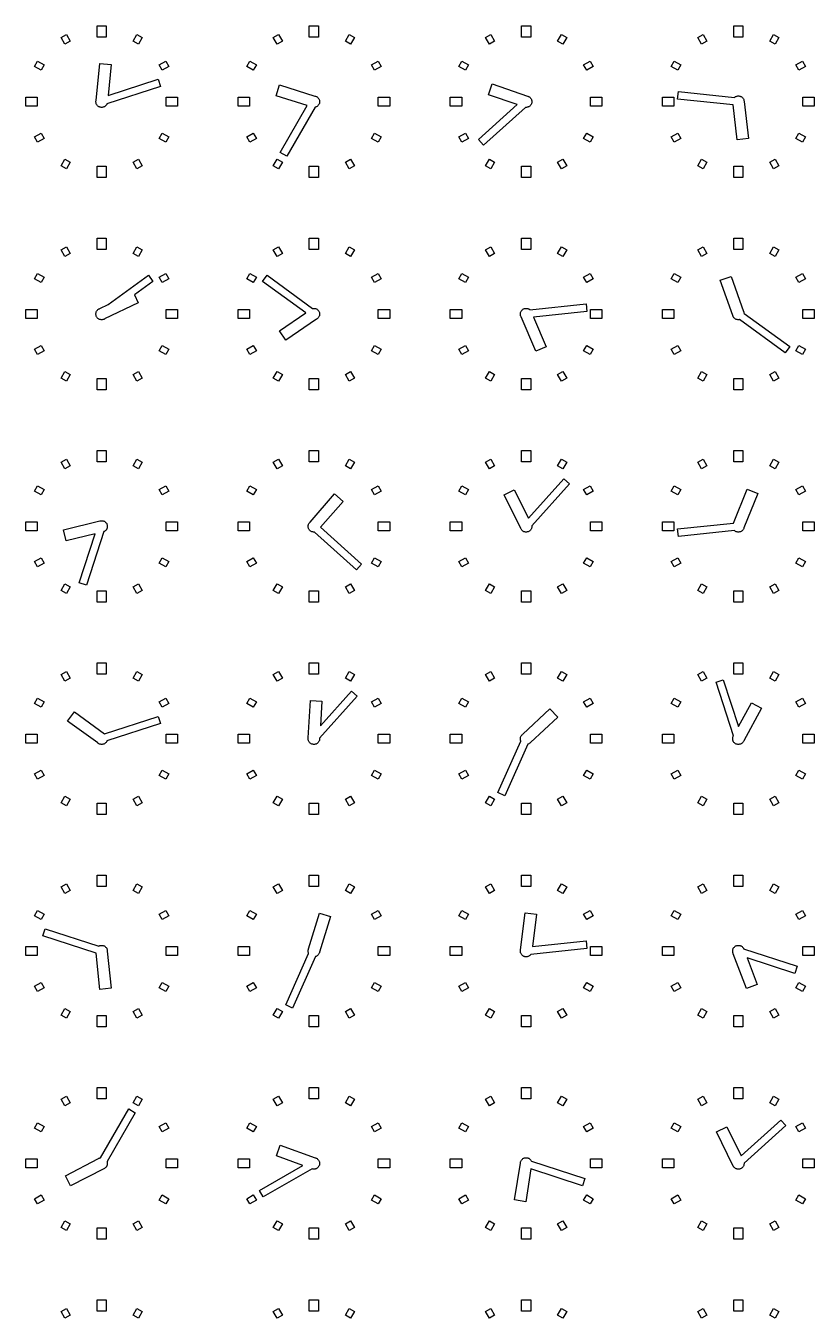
# Model space of a CAD drawing. Header units: millimetres. Extents: x -8 to 856, y -8 to 688.
# Drawn here: x 204 to 308, y 165.6 to 336 of the extents above; entities that cross this region are included whole.
import ezdxf

# ---------------------------------------------------------------- set-up
doc = ezdxf.new("R2010")
doc.units = ezdxf.units.MM

msp = doc.modelspace()

# ---------------------------------------------------------------- linework, layer by layer
for points in [[(214.6, 334.5), (213.4, 334.5), (213.4, 336), (214.6, 336), (214.6, 334.5)], [(242.6, 334.5), (241.4, 334.5), (241.4, 336), (242.6, 336), (242.6, 334.5)], [(270.6, 334.5), (269.4, 334.5), (269.4, 336), (270.6, 336), (270.6, 334.5)], [(298.6, 334.5), (297.4, 334.5), (297.4, 336), (298.6, 336), (298.6, 334.5)], [(209.85, 333.99), (209.15, 333.59), (208.65, 334.46), (209.35, 334.86), (209.85, 333.99)], [(218.85, 333.59), (218.15, 333.99), (218.65, 334.86), (219.35, 334.46), (218.85, 333.59)], [(237.85, 333.99), (237.15, 333.59), (236.65, 334.46), (237.35, 334.86), (237.85, 333.99)], [(246.85, 333.59), (246.15, 333.99), (246.65, 334.86), (247.35, 334.46), (246.85, 333.59)], [(265.85, 333.99), (265.15, 333.59), (264.65, 334.46), (265.35, 334.86), (265.85, 333.99)], [(274.85, 333.59), (274.15, 333.99), (274.65, 334.86), (275.35, 334.46), (274.85, 333.59)], [(293.85, 333.99), (293.15, 333.59), (292.65, 334.46), (293.35, 334.86), (293.85, 333.99)], [(302.85, 333.59), (302.15, 333.99), (302.65, 334.86), (303.35, 334.46), (302.85, 333.59)], [(206.41, 330.85), (206.01, 330.15), (205.14, 330.65), (205.54, 331.35), (206.41, 330.85)], [(214.67, 325.64), (214.63, 325.58), (214.58, 325.52), (214.53, 325.47), (214.48, 325.42), (214.42, 325.37), (214.36, 325.33), (214.29, 325.3), (214.22, 325.28), (214.15, 325.26), (214.07, 325.25), (214, 325.25), (213.93, 325.25), (213.85, 325.26), (213.78, 325.28), (213.71, 325.3), (213.64, 325.33), (213.58, 325.37), (213.52, 325.42), (213.47, 325.47), (213.42, 325.52), (213.37, 325.58), (213.33, 325.64), (213.3, 325.71), (213.28, 325.78), (213.26, 325.85), (213.25, 325.93), (213.25, 326), (213.25, 326.07), (213.26, 326.15), (213.26, 326.16), (213.78, 331.05), (215.27, 330.89), (214.84, 326.8), (221.45, 328.95), (221.76, 328), (214.69, 325.7), (214.67, 325.64)], [(221.99, 330.15), (221.59, 330.85), (222.46, 331.35), (222.86, 330.65), (221.99, 330.15)], [(234.41, 330.85), (234.01, 330.15), (233.14, 330.65), (233.54, 331.35), (234.41, 330.85)], [(249.99, 330.15), (249.59, 330.85), (250.46, 331.35), (250.86, 330.65), (249.99, 330.15)], [(262.41, 330.85), (262.01, 330.15), (261.14, 330.65), (261.54, 331.35), (262.41, 330.85)], [(277.99, 330.15), (277.59, 330.85), (278.46, 331.35), (278.86, 330.65), (277.99, 330.15)], [(290.41, 330.85), (290.01, 330.15), (289.14, 330.65), (289.54, 331.35), (290.41, 330.85)], [(305.99, 330.15), (305.59, 330.85), (306.46, 331.35), (306.86, 330.65), (305.99, 330.15)], [(241.13, 325.49), (237.01, 326.79), (237.46, 328.22), (242.14, 326.74), (242.15, 326.74), (242.22, 326.72), (242.29, 326.7), (242.36, 326.67), (242.42, 326.63), (242.48, 326.58), (242.53, 326.53), (242.58, 326.48), (242.63, 326.42), (242.67, 326.36), (242.7, 326.29), (242.72, 326.22), (242.74, 326.15), (242.75, 326.07), (242.75, 326), (242.75, 325.93), (242.74, 325.85), (242.72, 325.78), (242.7, 325.71), (242.67, 325.64), (242.63, 325.58), (242.58, 325.52), (242.53, 325.47), (242.48, 325.42), (242.42, 325.37), (242.36, 325.33), (242.29, 325.3), (242.22, 325.28), (242.15, 325.26), (238.43, 318.82), (237.57, 319.32), (241.13, 325.49)], [(268.82, 325.61), (265.03, 326.92), (265.52, 328.34), (270.17, 326.74), (270.22, 326.72), (270.29, 326.7), (270.36, 326.67), (270.42, 326.63), (270.48, 326.58), (270.53, 326.53), (270.58, 326.48), (270.63, 326.42), (270.67, 326.36), (270.7, 326.29), (270.72, 326.22), (270.74, 326.15), (270.75, 326.07), (270.75, 326), (270.75, 325.93), (270.74, 325.85), (270.72, 325.78), (270.7, 325.71), (270.67, 325.64), (270.63, 325.58), (270.58, 325.52), (270.53, 325.47), (270.48, 325.42), (270.42, 325.37), (270.36, 325.33), (270.29, 325.3), (270.22, 325.28), (270.15, 325.26), (270.07, 325.25), (270, 325.25), (269.93, 325.25), (269.91, 325.25), (264.39, 320.28), (263.72, 321.02), (268.82, 325.61)], [(289.99, 326.34), (290.1, 327.33), (297.49, 326.56), (297.52, 326.58), (297.58, 326.63), (297.64, 326.67), (297.71, 326.7), (297.78, 326.72), (297.85, 326.74), (297.93, 326.75), (298, 326.75), (298.07, 326.75), (298.15, 326.74), (298.22, 326.72), (298.29, 326.7), (298.36, 326.67), (298.42, 326.63), (298.48, 326.58), (298.53, 326.53), (298.58, 326.48), (298.63, 326.42), (298.67, 326.36), (298.7, 326.29), (298.72, 326.22), (298.74, 326.15), (298.75, 326.07), (298.75, 326.01), (299.35, 321.13), (297.86, 320.95), (297.3, 325.57), (289.99, 326.34)], [(205.5, 326.6), (205.5, 325.4), (204, 325.4), (204, 326.6), (205.5, 326.6)], [(222.5, 325.4), (222.5, 326.6), (224, 326.6), (224, 325.4), (222.5, 325.4)], [(233.5, 326.6), (233.5, 325.4), (232, 325.4), (232, 326.6), (233.5, 326.6)], [(250.5, 325.4), (250.5, 326.6), (252, 326.6), (252, 325.4), (250.5, 325.4)], [(261.5, 326.6), (261.5, 325.4), (260, 325.4), (260, 326.6), (261.5, 326.6)], [(278.5, 325.4), (278.5, 326.6), (280, 326.6), (280, 325.4), (278.5, 325.4)], [(289.5, 326.6), (289.5, 325.4), (288, 325.4), (288, 326.6), (289.5, 326.6)], [(306.5, 325.4), (306.5, 326.6), (308, 326.6), (308, 325.4), (306.5, 325.4)], [(206.01, 321.85), (206.41, 321.15), (205.54, 320.65), (205.14, 321.35), (206.01, 321.85)], [(221.59, 321.15), (221.99, 321.85), (222.86, 321.35), (222.46, 320.65), (221.59, 321.15)], [(234.01, 321.85), (234.41, 321.15), (233.54, 320.65), (233.14, 321.35), (234.01, 321.85)], [(249.59, 321.15), (249.99, 321.85), (250.86, 321.35), (250.46, 320.65), (249.59, 321.15)], [(262.01, 321.85), (262.41, 321.15), (261.54, 320.65), (261.14, 321.35), (262.01, 321.85)], [(277.59, 321.15), (277.99, 321.85), (278.86, 321.35), (278.46, 320.65), (277.59, 321.15)], [(290.01, 321.85), (290.41, 321.15), (289.54, 320.65), (289.14, 321.35), (290.01, 321.85)], [(305.59, 321.15), (305.99, 321.85), (306.86, 321.35), (306.46, 320.65), (305.59, 321.15)], [(209.15, 318.41), (209.85, 318.01), (209.35, 317.14), (208.65, 317.54), (209.15, 318.41)], [(213.4, 316), (213.4, 317.5), (214.6, 317.5), (214.6, 316), (213.4, 316)], [(218.15, 318.01), (218.85, 318.41), (219.35, 317.54), (218.65, 317.14), (218.15, 318.01)], [(236.65, 317.54), (237.15, 318.41), (237.85, 318.01), (237.35, 317.14), (236.65, 317.54)], [(241.4, 317.5), (242.6, 317.5), (242.6, 316), (241.4, 316), (241.4, 317.5)], [(246.15, 318.01), (246.85, 318.41), (247.35, 317.54), (246.65, 317.14), (246.15, 318.01)], [(264.65, 317.54), (265.15, 318.41), (265.85, 318.01), (265.35, 317.14), (264.65, 317.54)], [(269.4, 317.5), (270.6, 317.5), (270.6, 316), (269.4, 316), (269.4, 317.5)], [(274.15, 318.01), (274.85, 318.41), (275.35, 317.54), (274.65, 317.14), (274.15, 318.01)], [(292.65, 317.54), (293.15, 318.41), (293.85, 318.01), (293.35, 317.14), (292.65, 317.54)], [(297.4, 317.5), (298.6, 317.5), (298.6, 316), (297.4, 316), (297.4, 317.5)], [(302.15, 318.01), (302.85, 318.41), (303.35, 317.54), (302.65, 317.14), (302.15, 318.01)], [(209.85, 305.99), (209.15, 305.59), (208.65, 306.46), (209.35, 306.86), (209.85, 305.99)], [(214.6, 306.5), (213.4, 306.5), (213.4, 308), (214.6, 308), (214.6, 306.5)], [(218.85, 305.59), (218.15, 305.99), (218.65, 306.86), (219.35, 306.46), (218.85, 305.59)], [(237.85, 305.99), (237.15, 305.59), (236.65, 306.46), (237.35, 306.86), (237.85, 305.99)], [(242.6, 306.5), (241.4, 306.5), (241.4, 308), (242.6, 308), (242.6, 306.5)], [(246.85, 305.59), (246.15, 305.99), (246.65, 306.86), (247.35, 306.46), (246.85, 305.59)], [(265.85, 305.99), (265.15, 305.59), (264.65, 306.46), (265.35, 306.86), (265.85, 305.99)], [(270.6, 306.5), (269.4, 306.5), (269.4, 308), (270.6, 308), (270.6, 306.5)], [(274.85, 305.59), (274.15, 305.99), (274.65, 306.86), (275.35, 306.46), (274.85, 305.59)], [(293.85, 305.99), (293.15, 305.59), (292.65, 306.46), (293.35, 306.86), (293.85, 305.99)], [(298.6, 306.5), (297.4, 306.5), (297.4, 308), (298.6, 308), (298.6, 306.5)], [(302.85, 305.59), (302.15, 305.99), (302.65, 306.86), (303.35, 306.46), (302.85, 305.59)], [(206.41, 302.85), (206.01, 302.15), (205.14, 302.65), (205.54, 303.35), (206.41, 302.85)], [(221.99, 302.15), (221.59, 302.85), (222.46, 303.35), (222.86, 302.65), (221.99, 302.15)], [(234.41, 302.85), (234.01, 302.15), (233.14, 302.65), (233.54, 303.35), (234.41, 302.85)], [(249.99, 302.15), (249.59, 302.85), (250.46, 303.35), (250.86, 302.65), (249.99, 302.15)], [(262.41, 302.85), (262.01, 302.15), (261.14, 302.65), (261.54, 303.35), (262.41, 302.85)], [(277.99, 302.15), (277.59, 302.85), (278.46, 303.35), (278.86, 302.65), (277.99, 302.15)], [(290.41, 302.85), (290.01, 302.15), (289.14, 302.65), (289.54, 303.35), (290.41, 302.85)], [(305.99, 302.15), (305.59, 302.85), (306.46, 303.35), (306.86, 302.65), (305.99, 302.15)], [(214.36, 297.33), (214.29, 297.3), (214.22, 297.28), (214.15, 297.26), (214.07, 297.25), (214, 297.25), (213.93, 297.25), (213.85, 297.26), (213.78, 297.28), (213.71, 297.3), (213.64, 297.33), (213.58, 297.37), (213.52, 297.42), (213.47, 297.47), (213.42, 297.52), (213.37, 297.58), (213.33, 297.64), (213.3, 297.71), (213.28, 297.78), (213.26, 297.85), (213.25, 297.93), (213.25, 298), (213.25, 298.07), (213.26, 298.15), (213.28, 298.22), (213.3, 298.29), (213.33, 298.36), (213.37, 298.42), (213.42, 298.48), (213.47, 298.53), (213.52, 298.58), (213.58, 298.63), (213.64, 298.67), (213.71, 298.7), (213.75, 298.71), (214.85, 299.24), (220.18, 303.11), (220.77, 302.3), (218.33, 300.53), (218.84, 299.48), (214.39, 297.36), (214.36, 297.33)], [(240.92, 298.17), (235.23, 302.3), (235.82, 303.11), (241.84, 298.74), (241.85, 298.74), (241.93, 298.75), (242, 298.75), (242.07, 298.75), (242.15, 298.74), (242.22, 298.72), (242.29, 298.7), (242.36, 298.67), (242.42, 298.63), (242.48, 298.58), (242.53, 298.53), (242.58, 298.48), (242.63, 298.42), (242.67, 298.36), (242.7, 298.29), (242.72, 298.22), (242.74, 298.15), (242.75, 298.07), (242.75, 298), (242.75, 297.93), (242.74, 297.85), (242.72, 297.78), (242.7, 297.71), (242.67, 297.64), (242.63, 297.58), (242.58, 297.52), (242.53, 297.47), (242.48, 297.42), (242.42, 297.37), (242.36, 297.33), (242.35, 297.33), (238.3, 294.55), (237.45, 295.79), (240.92, 298.17)], [(298.15, 297.26), (298.07, 297.25), (298, 297.25), (297.93, 297.25), (297.85, 297.26), (297.78, 297.28), (297.71, 297.3), (297.64, 297.33), (297.58, 297.37), (297.52, 297.42), (297.47, 297.47), (297.42, 297.52), (297.37, 297.58), (297.33, 297.64), (297.3, 297.71), (297.28, 297.78), (297.27, 297.82), (295.62, 302.46), (297.04, 302.96), (298.68, 298.32), (298.7, 298.29), (298.72, 298.22), (298.74, 298.15), (298.75, 298.07), (298.75, 298.07), (304.77, 293.7), (304.18, 292.89), (298.16, 297.26), (298.15, 297.26)], [(205.5, 298.6), (205.5, 297.4), (204, 297.4), (204, 298.6), (205.5, 298.6)], [(222.5, 297.4), (222.5, 298.6), (224, 298.6), (224, 297.4), (222.5, 297.4)], [(233.5, 298.6), (233.5, 297.4), (232, 297.4), (232, 298.6), (233.5, 298.6)], [(250.5, 297.4), (250.5, 298.6), (252, 298.6), (252, 297.4), (250.5, 297.4)], [(261.5, 298.6), (261.5, 297.4), (260, 297.4), (260, 298.6), (261.5, 298.6)], [(269.33, 297.64), (269.3, 297.71), (269.28, 297.78), (269.26, 297.85), (269.25, 297.93), (269.25, 298), (269.25, 298.07), (269.26, 298.15), (269.28, 298.22), (269.3, 298.29), (269.33, 298.36), (269.37, 298.42), (269.42, 298.48), (269.47, 298.53), (269.52, 298.58), (269.58, 298.63), (269.64, 298.67), (269.71, 298.7), (269.78, 298.72), (269.85, 298.74), (269.93, 298.75), (270, 298.75), (270.07, 298.75), (270.15, 298.74), (270.22, 298.72), (270.29, 298.7), (270.36, 298.67), (270.42, 298.63), (270.48, 298.58), (270.51, 298.56), (277.9, 299.33), (278.01, 298.34), (270.98, 297.6), (272.64, 293.69), (271.26, 293.1), (269.34, 297.63), (269.33, 297.64)], [(278.5, 297.4), (278.5, 298.6), (280, 298.6), (280, 297.4), (278.5, 297.4)], [(289.5, 298.6), (289.5, 297.4), (288, 297.4), (288, 298.6), (289.5, 298.6)], [(306.5, 297.4), (306.5, 298.6), (308, 298.6), (308, 297.4), (306.5, 297.4)], [(206.01, 293.85), (206.41, 293.15), (205.54, 292.65), (205.14, 293.35), (206.01, 293.85)], [(221.59, 293.15), (221.99, 293.85), (222.86, 293.35), (222.46, 292.65), (221.59, 293.15)], [(234.01, 293.85), (234.41, 293.15), (233.54, 292.65), (233.14, 293.35), (234.01, 293.85)], [(249.59, 293.15), (249.99, 293.85), (250.86, 293.35), (250.46, 292.65), (249.59, 293.15)], [(262.01, 293.85), (262.41, 293.15), (261.54, 292.65), (261.14, 293.35), (262.01, 293.85)], [(277.59, 293.15), (277.99, 293.85), (278.86, 293.35), (278.46, 292.65), (277.59, 293.15)], [(290.01, 293.85), (290.41, 293.15), (289.54, 292.65), (289.14, 293.35), (290.01, 293.85)], [(305.59, 293.15), (305.99, 293.85), (306.86, 293.35), (306.46, 292.65), (305.59, 293.15)], [(209.15, 290.41), (209.85, 290.01), (209.35, 289.14), (208.65, 289.54), (209.15, 290.41)], [(218.15, 290.01), (218.85, 290.41), (219.35, 289.54), (218.65, 289.14), (218.15, 290.01)], [(236.65, 289.54), (237.15, 290.41), (237.85, 290.01), (237.35, 289.14), (236.65, 289.54)], [(246.15, 290.01), (246.85, 290.41), (247.35, 289.54), (246.65, 289.14), (246.15, 290.01)], [(265.15, 290.41), (265.85, 290.01), (265.35, 289.14), (264.65, 289.54), (265.15, 290.41)], [(274.15, 290.01), (274.85, 290.41), (275.35, 289.54), (274.65, 289.14), (274.15, 290.01)], [(292.65, 289.54), (293.15, 290.41), (293.85, 290.01), (293.35, 289.14), (292.65, 289.54)], [(302.15, 290.01), (302.85, 290.41), (303.35, 289.54), (302.65, 289.14), (302.15, 290.01)], [(213.4, 288), (213.4, 289.5), (214.6, 289.5), (214.6, 288), (213.4, 288)], [(241.4, 289.5), (242.6, 289.5), (242.6, 288), (241.4, 288), (241.4, 289.5)], [(269.4, 288), (269.4, 289.5), (270.6, 289.5), (270.6, 288), (269.4, 288)], [(297.4, 289.5), (298.6, 289.5), (298.6, 288), (297.4, 288), (297.4, 289.5)], [(214.6, 278.5), (213.4, 278.5), (213.4, 280), (214.6, 280), (214.6, 278.5)], [(242.6, 278.5), (241.4, 278.5), (241.4, 280), (242.6, 280), (242.6, 278.5)], [(270.6, 278.5), (269.4, 278.5), (269.4, 280), (270.6, 280), (270.6, 278.5)], [(298.6, 278.5), (297.4, 278.5), (297.4, 280), (298.6, 280), (298.6, 278.5)], [(209.85, 277.99), (209.15, 277.59), (208.65, 278.46), (209.35, 278.86), (209.85, 277.99)], [(218.85, 277.59), (218.15, 277.99), (218.65, 278.86), (219.35, 278.46), (218.85, 277.59)], [(237.85, 277.99), (237.15, 277.59), (236.65, 278.46), (237.35, 278.86), (237.85, 277.99)], [(246.85, 277.59), (246.15, 277.99), (246.65, 278.86), (247.35, 278.46), (246.85, 277.59)], [(265.85, 277.99), (265.15, 277.59), (264.65, 278.46), (265.35, 278.86), (265.85, 277.99)], [(274.85, 277.59), (274.15, 277.99), (274.65, 278.86), (275.35, 278.46), (274.85, 277.59)], [(293.85, 277.99), (293.15, 277.59), (292.65, 278.46), (293.35, 278.86), (293.85, 277.99)], [(302.85, 277.59), (302.15, 277.99), (302.65, 278.86), (303.35, 278.46), (302.85, 277.59)], [(270.7, 269.71), (270.67, 269.64), (270.63, 269.58), (270.58, 269.52), (270.53, 269.47), (270.48, 269.42), (270.42, 269.37), (270.36, 269.33), (270.29, 269.3), (270.22, 269.28), (270.15, 269.26), (270.07, 269.25), (270, 269.25), (269.93, 269.25), (269.85, 269.26), (269.78, 269.28), (269.71, 269.3), (269.64, 269.33), (269.58, 269.37), (269.52, 269.42), (269.47, 269.47), (269.42, 269.52), (269.37, 269.58), (269.33, 269.64), (269.3, 269.71), (269.29, 269.74), (267.1, 274.14), (268.44, 274.81), (270.3, 271.08), (274.98, 276.28), (275.72, 275.61), (270.75, 270.09), (270.75, 270.07), (270.75, 270), (270.75, 269.93), (270.74, 269.85), (270.72, 269.78), (270.7, 269.71)], [(206.41, 274.85), (206.01, 274.15), (205.14, 274.65), (205.54, 275.35), (206.41, 274.85)], [(221.99, 274.15), (221.59, 274.85), (222.46, 275.35), (222.86, 274.65), (221.99, 274.15)], [(234.41, 274.85), (234.01, 274.15), (233.14, 274.65), (233.54, 275.35), (234.41, 274.85)], [(249.99, 274.15), (249.59, 274.85), (250.46, 275.35), (250.86, 274.65), (249.99, 274.15)], [(262.41, 274.85), (262.01, 274.15), (261.14, 274.65), (261.54, 275.35), (262.41, 274.85)], [(277.99, 274.15), (277.59, 274.85), (278.46, 275.35), (278.86, 274.65), (277.99, 274.15)], [(290.41, 274.85), (290.01, 274.15), (289.14, 274.65), (289.54, 275.35), (290.41, 274.85)], [(297.37, 270.44), (299.18, 274.92), (300.57, 274.35), (298.73, 269.79), (298.72, 269.78), (298.7, 269.71), (298.67, 269.64), (298.63, 269.58), (298.58, 269.52), (298.53, 269.47), (298.48, 269.42), (298.42, 269.37), (298.36, 269.33), (298.29, 269.3), (298.22, 269.28), (298.15, 269.26), (298.07, 269.25), (298, 269.25), (297.93, 269.25), (297.85, 269.26), (297.78, 269.28), (297.71, 269.3), (297.64, 269.33), (297.58, 269.37), (297.52, 269.42), (297.49, 269.44), (290.1, 268.67), (289.99, 269.66), (297.37, 270.44)], [(305.99, 274.15), (305.59, 274.85), (306.46, 275.35), (306.86, 274.65), (305.99, 274.15)], [(242.07, 269.25), (242, 269.25), (241.93, 269.25), (241.85, 269.26), (241.78, 269.28), (241.71, 269.3), (241.64, 269.33), (241.58, 269.37), (241.52, 269.42), (241.47, 269.47), (241.42, 269.52), (241.37, 269.58), (241.33, 269.64), (241.3, 269.71), (241.28, 269.78), (241.26, 269.85), (241.25, 269.93), (241.25, 270), (241.25, 270.07), (241.26, 270.15), (241.28, 270.22), (241.3, 270.29), (241.33, 270.36), (241.37, 270.42), (241.42, 270.48), (241.47, 270.53), (241.49, 270.55), (244.71, 274.27), (245.85, 273.28), (242.89, 269.88), (248.28, 265.02), (247.61, 264.28), (242.09, 269.25), (242.07, 269.25)], [(205.5, 270.6), (205.5, 269.4), (204, 269.4), (204, 270.6), (205.5, 270.6)], [(213.16, 269.03), (209.31, 268.1), (208.96, 269.56), (213.75, 270.71), (213.78, 270.72), (213.85, 270.74), (213.93, 270.75), (214, 270.75), (214.07, 270.75), (214.15, 270.74), (214.22, 270.72), (214.29, 270.7), (214.36, 270.67), (214.42, 270.63), (214.48, 270.58), (214.53, 270.53), (214.58, 270.48), (214.63, 270.42), (214.67, 270.36), (214.7, 270.29), (214.72, 270.22), (214.74, 270.15), (214.75, 270.07), (214.75, 270), (214.75, 269.93), (214.74, 269.85), (214.72, 269.78), (214.7, 269.71), (214.67, 269.64), (214.63, 269.58), (214.58, 269.52), (214.53, 269.47), (214.48, 269.42), (214.42, 269.37), (214.36, 269.33), (214.3, 269.31), (212, 262.24), (211.05, 262.55), (213.16, 269.03)], [(222.5, 269.4), (222.5, 270.6), (224, 270.6), (224, 269.4), (222.5, 269.4)], [(233.5, 270.6), (233.5, 269.4), (232, 269.4), (232, 270.6), (233.5, 270.6)], [(250.5, 269.4), (250.5, 270.6), (252, 270.6), (252, 269.4), (250.5, 269.4)], [(261.5, 270.6), (261.5, 269.4), (260, 269.4), (260, 270.6), (261.5, 270.6)], [(278.5, 269.4), (278.5, 270.6), (280, 270.6), (280, 269.4), (278.5, 269.4)], [(289.5, 270.6), (289.5, 269.4), (288, 269.4), (288, 270.6), (289.5, 270.6)], [(306.5, 269.4), (306.5, 270.6), (308, 270.6), (308, 269.4), (306.5, 269.4)], [(206.01, 265.85), (206.41, 265.15), (205.54, 264.65), (205.14, 265.35), (206.01, 265.85)], [(221.59, 265.15), (221.99, 265.85), (222.86, 265.35), (222.46, 264.65), (221.59, 265.15)], [(234.01, 265.85), (234.41, 265.15), (233.54, 264.65), (233.14, 265.35), (234.01, 265.85)], [(249.59, 265.15), (249.99, 265.85), (250.86, 265.35), (250.46, 264.65), (249.59, 265.15)], [(262.01, 265.85), (262.41, 265.15), (261.54, 264.65), (261.14, 265.35), (262.01, 265.85)], [(277.59, 265.15), (277.99, 265.85), (278.86, 265.35), (278.46, 264.65), (277.59, 265.15)], [(290.01, 265.85), (290.41, 265.15), (289.54, 264.65), (289.14, 265.35), (290.01, 265.85)], [(305.59, 265.15), (305.99, 265.85), (306.86, 265.35), (306.46, 264.65), (305.59, 265.15)], [(208.65, 261.54), (209.15, 262.41), (209.85, 262.01), (209.35, 261.14), (208.65, 261.54)], [(213.4, 261.5), (214.6, 261.5), (214.6, 260), (213.4, 260), (213.4, 261.5)], [(218.15, 262.01), (218.85, 262.41), (219.35, 261.54), (218.65, 261.14), (218.15, 262.01)], [(237.15, 262.41), (237.85, 262.01), (237.35, 261.14), (236.65, 261.54), (237.15, 262.41)], [(241.4, 260), (241.4, 261.5), (242.6, 261.5), (242.6, 260), (241.4, 260)], [(246.15, 262.01), (246.85, 262.41), (247.35, 261.54), (246.65, 261.14), (246.15, 262.01)], [(264.65, 261.54), (265.15, 262.41), (265.85, 262.01), (265.35, 261.14), (264.65, 261.54)], [(269.4, 261.5), (270.6, 261.5), (270.6, 260), (269.4, 260), (269.4, 261.5)], [(274.15, 262.01), (274.85, 262.41), (275.35, 261.54), (274.65, 261.14), (274.15, 262.01)], [(292.65, 261.54), (293.15, 262.41), (293.85, 262.01), (293.35, 261.14), (292.65, 261.54)], [(297.4, 261.5), (298.6, 261.5), (298.6, 260), (297.4, 260), (297.4, 261.5)], [(302.15, 262.01), (302.85, 262.41), (303.35, 261.54), (302.65, 261.14), (302.15, 262.01)], [(209.85, 249.99), (209.15, 249.59), (208.65, 250.46), (209.35, 250.86), (209.85, 249.99)], [(214.6, 250.5), (213.4, 250.5), (213.4, 252), (214.6, 252), (214.6, 250.5)], [(218.85, 249.59), (218.15, 249.99), (218.65, 250.86), (219.35, 250.46), (218.85, 249.59)], [(237.85, 249.99), (237.15, 249.59), (236.65, 250.46), (237.35, 250.86), (237.85, 249.99)], [(242.6, 250.5), (241.4, 250.5), (241.4, 252), (242.6, 252), (242.6, 250.5)], [(246.85, 249.59), (246.15, 249.99), (246.65, 250.86), (247.35, 250.46), (246.85, 249.59)], [(265.85, 249.99), (265.15, 249.59), (264.65, 250.46), (265.35, 250.86), (265.85, 249.99)], [(270.6, 250.5), (269.4, 250.5), (269.4, 252), (270.6, 252), (270.6, 250.5)], [(274.85, 249.59), (274.15, 249.99), (274.65, 250.86), (275.35, 250.46), (274.85, 249.59)], [(293.85, 249.99), (293.15, 249.59), (292.65, 250.46), (293.35, 250.86), (293.85, 249.99)], [(298.6, 250.5), (297.4, 250.5), (297.4, 252), (298.6, 252), (298.6, 250.5)], [(302.85, 249.59), (302.15, 249.99), (302.65, 250.86), (303.35, 250.46), (302.85, 249.59)], [(298.7, 241.71), (298.67, 241.64), (298.63, 241.58), (298.58, 241.52), (298.53, 241.47), (298.48, 241.42), (298.42, 241.37), (298.36, 241.33), (298.29, 241.3), (298.22, 241.28), (298.15, 241.26), (298.07, 241.25), (298, 241.25), (297.93, 241.25), (297.85, 241.26), (297.78, 241.28), (297.71, 241.3), (297.64, 241.33), (297.58, 241.37), (297.52, 241.42), (297.47, 241.47), (297.42, 241.52), (297.37, 241.58), (297.33, 241.64), (297.3, 241.71), (297.28, 241.78), (297.26, 241.85), (297.25, 241.93), (297.25, 242), (297.25, 242.07), (297.26, 242.15), (297.28, 242.22), (297.3, 242.29), (297.33, 242.36), (297.35, 242.38), (295.05, 249.45), (296, 249.76), (298.01, 243.59), (299.73, 246.75), (301.04, 246.04), (298.7, 241.72), (298.7, 241.71)], [(206.41, 246.85), (206.01, 246.15), (205.14, 246.65), (205.54, 247.35), (206.41, 246.85)], [(221.99, 246.15), (221.59, 246.85), (222.46, 247.35), (222.86, 246.65), (221.99, 246.15)], [(234.41, 246.85), (234.01, 246.15), (233.14, 246.65), (233.54, 247.35), (234.41, 246.85)], [(242.7, 241.71), (242.67, 241.64), (242.63, 241.58), (242.58, 241.52), (242.53, 241.47), (242.48, 241.42), (242.42, 241.37), (242.36, 241.33), (242.29, 241.3), (242.22, 241.28), (242.15, 241.26), (242.07, 241.25), (242, 241.25), (241.93, 241.25), (241.85, 241.26), (241.78, 241.28), (241.71, 241.3), (241.64, 241.33), (241.58, 241.37), (241.52, 241.42), (241.47, 241.47), (241.42, 241.52), (241.37, 241.58), (241.33, 241.64), (241.3, 241.71), (241.28, 241.78), (241.26, 241.85), (241.25, 241.93), (241.25, 242), (241.25, 242.07), (241.26, 242.13), (241.56, 247.04), (243.05, 246.94), (242.86, 243.7), (246.98, 248.28), (247.72, 247.61), (242.76, 242.09), (242.75, 242.03), (242.75, 242), (242.75, 241.93), (242.74, 241.85), (242.72, 241.78), (242.7, 241.71)], [(249.99, 246.15), (249.59, 246.85), (250.46, 247.35), (250.86, 246.65), (249.99, 246.15)], [(262.41, 246.85), (262.01, 246.15), (261.14, 246.65), (261.54, 247.35), (262.41, 246.85)], [(277.99, 246.15), (277.59, 246.85), (278.46, 247.35), (278.86, 246.65), (277.99, 246.15)], [(290.41, 246.85), (290.01, 246.15), (289.14, 246.65), (289.54, 247.35), (290.41, 246.85)], [(305.99, 246.15), (305.59, 246.85), (306.46, 247.35), (306.86, 246.65), (305.99, 246.15)], [(214.67, 241.64), (214.63, 241.58), (214.58, 241.52), (214.53, 241.47), (214.48, 241.42), (214.42, 241.37), (214.36, 241.33), (214.29, 241.3), (214.22, 241.28), (214.15, 241.26), (214.07, 241.25), (214, 241.25), (213.93, 241.25), (213.85, 241.26), (213.78, 241.28), (213.71, 241.3), (213.64, 241.33), (213.58, 241.37), (213.52, 241.42), (213.5, 241.44), (209.51, 244.33), (210.4, 245.55), (214.38, 242.65), (214.38, 242.65), (221.45, 244.95), (221.76, 244), (214.69, 241.7), (214.67, 241.64)], [(269.31, 241.69), (269.3, 241.71), (269.28, 241.78), (269.26, 241.85), (269.25, 241.93), (269.25, 242), (269.25, 242.07), (269.26, 242.15), (269.28, 242.22), (269.3, 242.29), (269.33, 242.36), (269.37, 242.42), (269.42, 242.48), (269.47, 242.53), (269.52, 242.58), (269.55, 242.6), (273.15, 245.96), (274.17, 244.86), (270.57, 241.51), (270.53, 241.47), (270.48, 241.42), (270.42, 241.37), (270.36, 241.33), (270.29, 241.3), (270.23, 241.28), (267.2, 234.49), (266.29, 234.9), (269.31, 241.69)], [(205.5, 242.6), (205.5, 241.4), (204, 241.4), (204, 242.6), (205.5, 242.6)], [(222.5, 241.4), (222.5, 242.6), (224, 242.6), (224, 241.4), (222.5, 241.4)], [(233.5, 242.6), (233.5, 241.4), (232, 241.4), (232, 242.6), (233.5, 242.6)], [(250.5, 241.4), (250.5, 242.6), (252, 242.6), (252, 241.4), (250.5, 241.4)], [(261.5, 242.6), (261.5, 241.4), (260, 241.4), (260, 242.6), (261.5, 242.6)], [(278.5, 241.4), (278.5, 242.6), (280, 242.6), (280, 241.4), (278.5, 241.4)], [(289.5, 242.6), (289.5, 241.4), (288, 241.4), (288, 242.6), (289.5, 242.6)], [(306.5, 241.4), (306.5, 242.6), (308, 242.6), (308, 241.4), (306.5, 241.4)], [(206.01, 237.85), (206.41, 237.15), (205.54, 236.65), (205.14, 237.35), (206.01, 237.85)], [(221.59, 237.15), (221.99, 237.85), (222.86, 237.35), (222.46, 236.65), (221.59, 237.15)], [(234.01, 237.85), (234.41, 237.15), (233.54, 236.65), (233.14, 237.35), (234.01, 237.85)], [(249.59, 237.15), (249.99, 237.85), (250.86, 237.35), (250.46, 236.65), (249.59, 237.15)], [(262.01, 237.85), (262.41, 237.15), (261.54, 236.65), (261.14, 237.35), (262.01, 237.85)], [(277.59, 237.15), (277.99, 237.85), (278.86, 237.35), (278.46, 236.65), (277.59, 237.15)], [(290.01, 237.85), (290.41, 237.15), (289.54, 236.65), (289.14, 237.35), (290.01, 237.85)], [(305.59, 237.15), (305.99, 237.85), (306.86, 237.35), (306.46, 236.65), (305.59, 237.15)], [(208.65, 233.54), (209.15, 234.41), (209.85, 234.01), (209.35, 233.14), (208.65, 233.54)], [(213.4, 233.5), (214.6, 233.5), (214.6, 232), (213.4, 232), (213.4, 233.5)], [(218.15, 234.01), (218.85, 234.41), (219.35, 233.54), (218.65, 233.14), (218.15, 234.01)], [(237.15, 234.41), (237.85, 234.01), (237.35, 233.14), (236.65, 233.54), (237.15, 234.41)], [(241.4, 232), (241.4, 233.5), (242.6, 233.5), (242.6, 232), (241.4, 232)], [(246.15, 234.01), (246.85, 234.41), (247.35, 233.54), (246.65, 233.14), (246.15, 234.01)], [(264.65, 233.54), (265.15, 234.41), (265.85, 234.01), (265.35, 233.14), (264.65, 233.54)], [(269.4, 233.5), (270.6, 233.5), (270.6, 232), (269.4, 232), (269.4, 233.5)], [(274.15, 234.01), (274.85, 234.41), (275.35, 233.54), (274.65, 233.14), (274.15, 234.01)], [(292.65, 233.54), (293.15, 234.41), (293.85, 234.01), (293.35, 233.14), (292.65, 233.54)], [(297.4, 233.5), (298.6, 233.5), (298.6, 232), (297.4, 232), (297.4, 233.5)], [(302.15, 234.01), (302.85, 234.41), (303.35, 233.54), (302.65, 233.14), (302.15, 234.01)], [(214.6, 222.5), (213.4, 222.5), (213.4, 224), (214.6, 224), (214.6, 222.5)], [(242.6, 222.5), (241.4, 222.5), (241.4, 224), (242.6, 224), (242.6, 222.5)], [(270.6, 222.5), (269.4, 222.5), (269.4, 224), (270.6, 224), (270.6, 222.5)], [(298.6, 222.5), (297.4, 222.5), (297.4, 224), (298.6, 224), (298.6, 222.5)], [(209.85, 221.99), (209.15, 221.59), (208.65, 222.46), (209.35, 222.86), (209.85, 221.99)], [(218.85, 221.59), (218.15, 221.99), (218.65, 222.86), (219.35, 222.46), (218.85, 221.59)], [(237.85, 221.99), (237.15, 221.59), (236.65, 222.46), (237.35, 222.86), (237.85, 221.99)], [(246.85, 221.59), (246.15, 221.99), (246.65, 222.86), (247.35, 222.46), (246.85, 221.59)], [(265.85, 221.99), (265.15, 221.59), (264.65, 222.46), (265.35, 222.86), (265.85, 221.99)], [(274.85, 221.59), (274.15, 221.99), (274.65, 222.86), (275.35, 222.46), (274.85, 221.59)], [(293.85, 221.99), (293.15, 221.59), (292.65, 222.46), (293.35, 222.86), (293.85, 221.99)], [(302.85, 221.59), (302.15, 221.99), (302.65, 222.86), (303.35, 222.46), (302.85, 221.59)], [(206.41, 218.85), (206.01, 218.15), (205.14, 218.65), (205.54, 219.35), (206.41, 218.85)], [(221.99, 218.15), (221.59, 218.85), (222.46, 219.35), (222.86, 218.65), (221.99, 218.15)], [(234.41, 218.85), (234.01, 218.15), (233.14, 218.65), (233.54, 219.35), (234.41, 218.85)], [(241.31, 213.69), (241.3, 213.71), (241.28, 213.78), (241.26, 213.85), (241.25, 213.93), (241.25, 214), (241.25, 214.07), (241.26, 214.15), (241.28, 214.22), (241.3, 214.29), (241.31, 214.3), (242.74, 219), (244.18, 218.56), (242.74, 213.86), (242.74, 213.85), (242.72, 213.78), (242.7, 213.71), (242.67, 213.64), (242.63, 213.58), (242.58, 213.52), (242.53, 213.47), (242.48, 213.42), (242.42, 213.37), (242.36, 213.33), (242.29, 213.3), (242.23, 213.28), (239.2, 206.49), (238.29, 206.9), (241.31, 213.69)], [(249.99, 218.15), (249.59, 218.85), (250.46, 219.35), (250.86, 218.65), (249.99, 218.15)], [(262.41, 218.85), (262.01, 218.15), (261.14, 218.65), (261.54, 219.35), (262.41, 218.85)], [(270.58, 213.52), (270.53, 213.47), (270.48, 213.42), (270.42, 213.37), (270.36, 213.33), (270.29, 213.3), (270.22, 213.28), (270.15, 213.26), (270.07, 213.25), (270, 213.25), (269.93, 213.25), (269.85, 213.26), (269.78, 213.28), (269.71, 213.3), (269.64, 213.33), (269.58, 213.37), (269.52, 213.42), (269.47, 213.47), (269.42, 213.52), (269.37, 213.58), (269.33, 213.64), (269.3, 213.71), (269.28, 213.78), (269.26, 213.85), (269.25, 213.93), (269.25, 214), (269.25, 214.07), (269.26, 214.15), (269.27, 214.17), (269.86, 219.05), (271.35, 218.87), (270.83, 214.59), (277.9, 215.33), (278.01, 214.34), (270.61, 213.56), (270.58, 213.52)], [(277.99, 218.15), (277.59, 218.85), (278.46, 219.35), (278.86, 218.65), (277.99, 218.15)], [(290.41, 218.85), (290.01, 218.15), (289.14, 218.65), (289.54, 219.35), (290.41, 218.85)], [(305.99, 218.15), (305.59, 218.85), (306.46, 219.35), (306.86, 218.65), (305.99, 218.15)], [(206.24, 216), (206.55, 216.95), (213.62, 214.65), (213.64, 214.67), (213.71, 214.7), (213.78, 214.72), (213.85, 214.74), (213.93, 214.75), (214, 214.75), (214.07, 214.75), (214.15, 214.74), (214.22, 214.72), (214.29, 214.7), (214.36, 214.67), (214.42, 214.63), (214.48, 214.58), (214.53, 214.53), (214.58, 214.48), (214.63, 214.42), (214.67, 214.36), (214.7, 214.29), (214.72, 214.22), (214.74, 214.15), (214.75, 214.07), (214.75, 214), (214.75, 213.99), (215.27, 209.11), (213.78, 208.95), (213.28, 213.71), (206.24, 216)], [(297.3, 213.71), (297.28, 213.78), (297.26, 213.85), (297.25, 213.93), (297.25, 214), (297.25, 214.07), (297.26, 214.15), (297.28, 214.22), (297.3, 214.29), (297.33, 214.36), (297.37, 214.42), (297.42, 214.48), (297.47, 214.53), (297.52, 214.58), (297.58, 214.63), (297.64, 214.67), (297.71, 214.7), (297.78, 214.72), (297.85, 214.74), (297.93, 214.75), (298, 214.75), (298.07, 214.75), (298.15, 214.74), (298.22, 214.72), (298.29, 214.7), (298.36, 214.67), (298.42, 214.63), (298.48, 214.58), (298.53, 214.53), (298.58, 214.48), (298.63, 214.42), (298.67, 214.36), (298.69, 214.3), (305.76, 212), (305.45, 211.05), (299.15, 213.1), (300.49, 209.6), (299.09, 209.06), (297.33, 213.65), (297.3, 213.71)], [(205.5, 214.6), (205.5, 213.4), (204, 213.4), (204, 214.6), (205.5, 214.6)], [(222.5, 213.4), (222.5, 214.6), (224, 214.6), (224, 213.4), (222.5, 213.4)], [(233.5, 214.6), (233.5, 213.4), (232, 213.4), (232, 214.6), (233.5, 214.6)], [(250.5, 213.4), (250.5, 214.6), (252, 214.6), (252, 213.4), (250.5, 213.4)], [(261.5, 214.6), (261.5, 213.4), (260, 213.4), (260, 214.6), (261.5, 214.6)], [(278.5, 213.4), (278.5, 214.6), (280, 214.6), (280, 213.4), (278.5, 213.4)], [(289.5, 214.6), (289.5, 213.4), (288, 213.4), (288, 214.6), (289.5, 214.6)], [(306.5, 213.4), (306.5, 214.6), (308, 214.6), (308, 213.4), (306.5, 213.4)], [(206.01, 209.85), (206.41, 209.15), (205.54, 208.65), (205.14, 209.35), (206.01, 209.85)], [(221.59, 209.15), (221.99, 209.85), (222.86, 209.35), (222.46, 208.65), (221.59, 209.15)], [(234.01, 209.85), (234.41, 209.15), (233.54, 208.65), (233.14, 209.35), (234.01, 209.85)], [(249.59, 209.15), (249.99, 209.85), (250.86, 209.35), (250.46, 208.65), (249.59, 209.15)], [(262.01, 209.85), (262.41, 209.15), (261.54, 208.65), (261.14, 209.35), (262.01, 209.85)], [(277.59, 209.15), (277.99, 209.85), (278.86, 209.35), (278.46, 208.65), (277.59, 209.15)], [(290.01, 209.85), (290.41, 209.15), (289.54, 208.65), (289.14, 209.35), (290.01, 209.85)], [(305.59, 209.15), (305.99, 209.85), (306.86, 209.35), (306.46, 208.65), (305.59, 209.15)], [(208.65, 205.54), (209.15, 206.41), (209.85, 206.01), (209.35, 205.14), (208.65, 205.54)], [(218.15, 206.01), (218.85, 206.41), (219.35, 205.54), (218.65, 205.14), (218.15, 206.01)], [(236.65, 205.54), (237.15, 206.41), (237.85, 206.01), (237.35, 205.14), (236.65, 205.54)], [(246.15, 206.01), (246.85, 206.41), (247.35, 205.54), (246.65, 205.14), (246.15, 206.01)], [(265.15, 206.41), (265.85, 206.01), (265.35, 205.14), (264.65, 205.54), (265.15, 206.41)], [(274.15, 206.01), (274.85, 206.41), (275.35, 205.54), (274.65, 205.14), (274.15, 206.01)], [(293.15, 206.41), (293.85, 206.01), (293.35, 205.14), (292.65, 205.54), (293.15, 206.41)], [(302.15, 206.01), (302.85, 206.41), (303.35, 205.54), (302.65, 205.14), (302.15, 206.01)], [(213.4, 205.5), (214.6, 205.5), (214.6, 204), (213.4, 204), (213.4, 205.5)], [(241.4, 205.5), (242.6, 205.5), (242.6, 204), (241.4, 204), (241.4, 205.5)], [(269.4, 204), (269.4, 205.5), (270.6, 205.5), (270.6, 204), (269.4, 204)], [(297.4, 204), (297.4, 205.5), (298.6, 205.5), (298.6, 204), (297.4, 204)], [(214.6, 194.5), (213.4, 194.5), (213.4, 196), (214.6, 196), (214.6, 194.5)], [(242.6, 194.5), (241.4, 194.5), (241.4, 196), (242.6, 196), (242.6, 194.5)], [(270.6, 194.5), (269.4, 194.5), (269.4, 196), (270.6, 196), (270.6, 194.5)], [(298.6, 194.5), (297.4, 194.5), (297.4, 196), (298.6, 196), (298.6, 194.5)], [(209.85, 193.99), (209.15, 193.59), (208.65, 194.46), (209.35, 194.86), (209.85, 193.99)], [(218.85, 193.59), (218.15, 193.99), (218.65, 194.86), (219.35, 194.46), (218.85, 193.59)], [(237.85, 193.99), (237.15, 193.59), (236.65, 194.46), (237.35, 194.86), (237.85, 193.99)], [(246.85, 193.59), (246.15, 193.99), (246.65, 194.86), (247.35, 194.46), (246.85, 193.59)], [(265.85, 193.99), (265.15, 193.59), (264.65, 194.46), (265.35, 194.86), (265.85, 193.99)], [(274.85, 193.59), (274.15, 193.99), (274.65, 194.86), (275.35, 194.46), (274.85, 193.59)], [(293.85, 193.99), (293.15, 193.59), (292.65, 194.46), (293.35, 194.86), (293.85, 193.99)], [(302.85, 193.59), (302.15, 193.99), (302.65, 194.86), (303.35, 194.46), (302.85, 193.59)], [(213.58, 186.63), (213.58, 186.63), (213.64, 186.67), (213.71, 186.7), (213.78, 186.72), (213.85, 186.74), (217.57, 193.18), (218.43, 192.68), (214.72, 186.24), (214.72, 186.22), (214.74, 186.15), (214.75, 186.07), (214.75, 186), (214.75, 185.93), (214.74, 185.85), (214.72, 185.78), (214.7, 185.71), (214.67, 185.64), (214.63, 185.58), (214.58, 185.52), (214.53, 185.47), (214.48, 185.42), (214.42, 185.37), (214.36, 185.33), (214.29, 185.3), (214.27, 185.3), (209.91, 183.03), (209.22, 184.36), (213.58, 186.63)], [(206.41, 190.85), (206.01, 190.15), (205.14, 190.65), (205.54, 191.35), (206.41, 190.85)], [(221.99, 190.15), (221.59, 190.85), (222.46, 191.35), (222.86, 190.65), (221.99, 190.15)], [(234.41, 190.85), (234.01, 190.15), (233.14, 190.65), (233.54, 191.35), (234.41, 190.85)], [(249.99, 190.15), (249.59, 190.85), (250.46, 191.35), (250.86, 190.65), (249.99, 190.15)], [(262.41, 190.85), (262.01, 190.15), (261.14, 190.65), (261.54, 191.35), (262.41, 190.85)], [(277.99, 190.15), (277.59, 190.85), (278.46, 191.35), (278.86, 190.65), (277.99, 190.15)], [(290.41, 190.85), (290.01, 190.15), (289.14, 190.65), (289.54, 191.35), (290.41, 190.85)], [(298.7, 185.71), (298.67, 185.64), (298.63, 185.58), (298.58, 185.52), (298.53, 185.47), (298.48, 185.42), (298.42, 185.37), (298.36, 185.33), (298.29, 185.3), (298.22, 185.28), (298.15, 185.26), (298.07, 185.25), (298, 185.25), (297.93, 185.25), (297.85, 185.26), (297.78, 185.28), (297.71, 185.3), (297.64, 185.33), (297.58, 185.37), (297.52, 185.42), (297.47, 185.47), (297.42, 185.52), (297.37, 185.58), (297.33, 185.64), (297.3, 185.71), (297.29, 185.74), (295.13, 190.17), (296.48, 190.82), (298.35, 186.99), (303.61, 191.72), (304.28, 190.98), (298.75, 186.01), (298.75, 186), (298.75, 185.93), (298.74, 185.85), (298.72, 185.78), (298.7, 185.71)], [(305.99, 190.15), (305.59, 190.85), (306.46, 191.35), (306.86, 190.65), (305.99, 190.15)], [(240.54, 185.73), (237.05, 187.01), (237.56, 188.41), (242.18, 186.73), (242.22, 186.72), (242.29, 186.7), (242.36, 186.67), (242.42, 186.63), (242.48, 186.58), (242.53, 186.53), (242.58, 186.48), (242.63, 186.42), (242.67, 186.36), (242.7, 186.29), (242.72, 186.22), (242.74, 186.15), (242.75, 186.07), (242.75, 186), (242.75, 185.93), (242.74, 185.85), (242.72, 185.78), (242.7, 185.71), (242.67, 185.64), (242.63, 185.58), (242.58, 185.52), (242.53, 185.47), (242.48, 185.42), (242.42, 185.37), (242.36, 185.33), (242.29, 185.3), (242.22, 185.28), (242.15, 185.26), (242.07, 185.25), (242, 185.25), (241.93, 185.25), (241.85, 185.26), (241.78, 185.28), (241.76, 185.28), (235.32, 181.57), (234.82, 182.43), (240.54, 185.73)], [(205.5, 186.6), (205.5, 185.4), (204, 185.4), (204, 186.6), (205.5, 186.6)], [(222.5, 185.4), (222.5, 186.6), (224, 186.6), (224, 185.4), (222.5, 185.4)], [(233.5, 186.6), (233.5, 185.4), (232, 185.4), (232, 186.6), (233.5, 186.6)], [(250.5, 185.4), (250.5, 186.6), (252, 186.6), (252, 185.4), (250.5, 185.4)], [(261.5, 186.6), (261.5, 185.4), (260, 185.4), (260, 186.6), (261.5, 186.6)], [(269.25, 186.04), (269.25, 186.07), (269.26, 186.15), (269.28, 186.22), (269.3, 186.29), (269.33, 186.36), (269.37, 186.42), (269.42, 186.48), (269.47, 186.53), (269.52, 186.58), (269.58, 186.63), (269.64, 186.67), (269.71, 186.7), (269.78, 186.72), (269.85, 186.74), (269.93, 186.75), (270, 186.75), (270.07, 186.75), (270.15, 186.74), (270.22, 186.72), (270.29, 186.7), (270.36, 186.67), (270.42, 186.63), (270.48, 186.58), (270.53, 186.53), (270.58, 186.48), (270.63, 186.42), (270.67, 186.36), (270.69, 186.3), (277.76, 184), (277.45, 183.05), (270.64, 185.27), (269.96, 180.94), (268.48, 181.18), (269.25, 186.04)], [(278.5, 185.4), (278.5, 186.6), (280, 186.6), (280, 185.4), (278.5, 185.4)], [(289.5, 186.6), (289.5, 185.4), (288, 185.4), (288, 186.6), (289.5, 186.6)], [(306.5, 185.4), (306.5, 186.6), (308, 186.6), (308, 185.4), (306.5, 185.4)], [(206.01, 181.85), (206.41, 181.15), (205.54, 180.65), (205.14, 181.35), (206.01, 181.85)], [(221.59, 181.15), (221.99, 181.85), (222.86, 181.35), (222.46, 180.65), (221.59, 181.15)], [(234.01, 181.85), (234.41, 181.15), (233.54, 180.65), (233.14, 181.35), (234.01, 181.85)], [(249.59, 181.15), (249.99, 181.85), (250.86, 181.35), (250.46, 180.65), (249.59, 181.15)], [(262.01, 181.85), (262.41, 181.15), (261.54, 180.65), (261.14, 181.35), (262.01, 181.85)], [(277.59, 181.15), (277.99, 181.85), (278.86, 181.35), (278.46, 180.65), (277.59, 181.15)], [(290.01, 181.85), (290.41, 181.15), (289.54, 180.65), (289.14, 181.35), (290.01, 181.85)], [(305.59, 181.15), (305.99, 181.85), (306.86, 181.35), (306.46, 180.65), (305.59, 181.15)], [(208.65, 177.54), (209.15, 178.41), (209.85, 178.01), (209.35, 177.14), (208.65, 177.54)], [(213.4, 177.5), (214.6, 177.5), (214.6, 176), (213.4, 176), (213.4, 177.5)], [(218.15, 178.01), (218.85, 178.41), (219.35, 177.54), (218.65, 177.14), (218.15, 178.01)], [(236.65, 177.54), (237.15, 178.41), (237.85, 178.01), (237.35, 177.14), (236.65, 177.54)], [(241.4, 177.5), (242.6, 177.5), (242.6, 176), (241.4, 176), (241.4, 177.5)], [(246.15, 178.01), (246.85, 178.41), (247.35, 177.54), (246.65, 177.14), (246.15, 178.01)], [(264.65, 177.54), (265.15, 178.41), (265.85, 178.01), (265.35, 177.14), (264.65, 177.54)], [(269.4, 177.5), (270.6, 177.5), (270.6, 176), (269.4, 176), (269.4, 177.5)], [(274.15, 178.01), (274.85, 178.41), (275.35, 177.54), (274.65, 177.14), (274.15, 178.01)], [(292.65, 177.54), (293.15, 178.41), (293.85, 178.01), (293.35, 177.14), (292.65, 177.54)], [(297.4, 177.5), (298.6, 177.5), (298.6, 176), (297.4, 176), (297.4, 177.5)], [(302.15, 178.01), (302.85, 178.41), (303.35, 177.54), (302.65, 177.14), (302.15, 178.01)], [(214.6, 166.5), (213.4, 166.5), (213.4, 168), (214.6, 168), (214.6, 166.5)], [(242.6, 166.5), (241.4, 166.5), (241.4, 168), (242.6, 168), (242.6, 166.5)], [(270.6, 166.5), (269.4, 166.5), (269.4, 168), (270.6, 168), (270.6, 166.5)], [(298.6, 166.5), (297.4, 166.5), (297.4, 168), (298.6, 168), (298.6, 166.5)], [(209.85, 165.99), (209.15, 165.59), (208.65, 166.46), (209.35, 166.86), (209.85, 165.99)], [(218.85, 165.59), (218.15, 165.99), (218.65, 166.86), (219.35, 166.46), (218.85, 165.59)], [(237.85, 165.99), (237.15, 165.59), (236.65, 166.46), (237.35, 166.86), (237.85, 165.99)], [(246.85, 165.59), (246.15, 165.99), (246.65, 166.86), (247.35, 166.46), (246.85, 165.59)], [(265.85, 165.99), (265.15, 165.59), (264.65, 166.46), (265.35, 166.86), (265.85, 165.99)], [(274.85, 165.59), (274.15, 165.99), (274.65, 166.86), (275.35, 166.46), (274.85, 165.59)], [(293.85, 165.99), (293.15, 165.59), (292.65, 166.46), (293.35, 166.86), (293.85, 165.99)], [(302.85, 165.59), (302.15, 165.99), (302.65, 166.86), (303.35, 166.46), (302.85, 165.59)]]:
    msp.add_lwpolyline(points, close=True)

doc.saveas('drawing.dxf')
